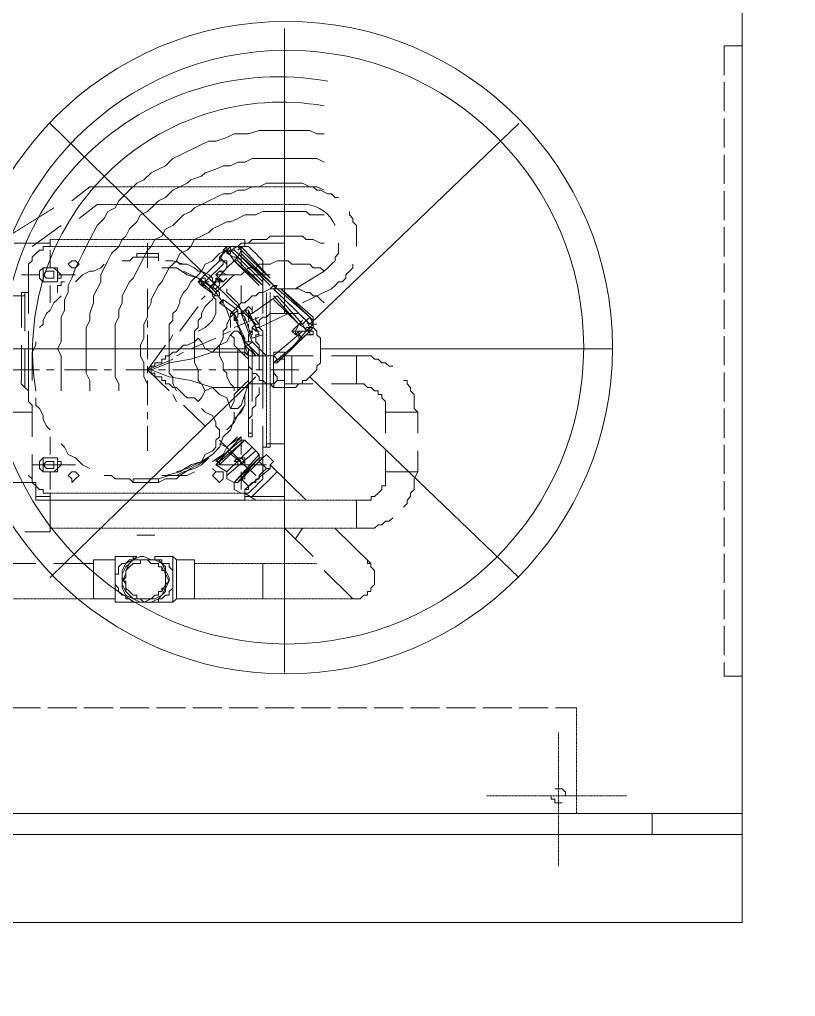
# Model space of a CAD drawing. Header units: metres. Extents: x 841183 to 1048542, y 259326 to 317714.
# Drawn here: x 1011272 to 1012342, y 302183 to 303530 of the extents above; entities that cross this region are included whole.
import ezdxf

# ---------------------------------------------------------------- set-up
doc = ezdxf.new("R2010")
doc.units = ezdxf.units.M
doc.linetypes.add('PDF_IMPORT', pattern=[1, 0.8, -0.2])
doc.layers.add('A-REFLECT DOWN', color=252, linetype='Continuous', transparency=0.6)
doc.layers.add('PDF2_Geometry', color=7, linetype='Continuous')

# ---------------------------------------------------------------- blocks, each defined once
blk = doc.blocks.new('A$C46a051ea')
at = {"layer": 'PDF2_Geometry', "lineweight": 5}
for points in [[(4910.5, 1092.1), (4910.5, -1092), (2778.3, -1092)], [(4279.3, -9.7), (4279.3, -402.8)], [(4910.5, -34), (4885.6, -34)], [(3956.2, -140.7), (4239.5, -417.4)], [(4314.1, -417.4), (4602.3, -140.7)], [(4333.9, -155.3), (4324, -155.3), (4314.1, -150.5), (4299.2, -150.5), (4289.2, -150.5), (4279.3, -150.5), (4264.4, -150.5), (4254.4, -150.5), (4244.5, -150.5), (4229.6, -155.3), (4219.6, -155.3), (4209.7, -155.3), (4199.8, -160.2), (4184.8, -165), (4174.9, -165), (4165, -169.9), (4155, -174.7), (4145.1, -179.6), (4135.1, -184.4), (4125.2, -189.3), (4115.3, -199), (4105.3, -203.8), (4095.4, -208.7), (4085.4, -218.4), (4075.5, -223.3), (4065.6, -233), (4060.6, -237.8), (4050.7, -247.5), (4045.7, -257.2), (4035.7, -262.1), (4030.8, -271.8), (4020.8, -281.5), (4015.9, -291.2), (4010.9, -300.9), (4005.9, -310.6), (4001, -320.3), (3996, -330), (3991, -339.7), (3986, -354.3), (3981.1, -364), (3981.1, -373.7), (3976.1, -383.4), (3976.1, -398), (3971.1, -407.7), (3971.1, -417.4), (3971.1, -427.1), (3971.1, -441.7), (3966.2, -451.4), (3971.1, -461.1), (3971.1, -475.6), (3971.1, -485.3), (3971.1, -495.1), (3971.1, -509.6)], [(4333.9, -194.1), (4324, -189.3), (4314.1, -189.3), (4304.1, -189.3), (4289.2, -189.3), (4279.3, -189.3), (4269.3, -189.3), (4259.4, -189.3), (4244.5, -189.3), (4234.5, -189.3), (4224.6, -194.1), (4214.7, -194.1), (4204.7, -199), (4194.8, -199), (4184.8, -203.8), (4169.9, -208.7), (4165, -213.5), (4150.1, -218.4), (4145.1, -223.2), (4135.1, -228.1), (4125.2, -233), (4115.3, -242.7), (4105.3, -247.5), (4100.4, -252.4), (4090.4, -262.1), (4080.5, -266.9), (4075.5, -276.6), (4065.6, -286.3), (4060.6, -296), (4055.6, -300.9), (4050.7, -310.6), (4040.7, -320.3), (4035.7, -330), (4030.8, -339.7), (4025.8, -349.4), (4025.8, -359.1), (4020.8, -368.8), (4015.9, -378.6), (4015.9, -388.3), (4010.9, -402.8), (4010.9, -412.5), (4005.9, -422.2), (4005.9, -431.9), (4005.9, -441.7), (4005.9, -456.2), (4005.9, -465.9), (4005.9, -475.6), (4005.9, -485.3), (4010.9, -495), (4010.9, -509.6)], [(3986, -247.5), (4010.9, -228.1)], [(4020.8, -228.1), (4015.8, -228.1), (4010.9, -228.1)], [(4333.9, -233), (4324, -228.1), (4314.1, -228.1), (4304.1, -223.3), (4294.2, -223.3), (4284.2, -223.3), (4274.3, -223.3), (4264.4, -223.3), (4254.4, -223.3), (4244.5, -228.1), (4234.5, -228.1), (4224.6, -233), (4214.7, -233), (4204.7, -237.8), (4194.8, -237.8), (4184.8, -242.7), (4174.9, -247.5), (4165, -252.4), (4155, -257.2), (4150.1, -262.1), (4140.1, -266.9), (4130.2, -276.6), (4125.2, -281.5), (4115.3, -286.4), (4110.3, -296.1), (4100.4, -300.9), (4095.4, -310.6), (4090.4, -315.5), (4085.4, -325.2), (4080.5, -334.9), (4075.5, -344.6), (4070.5, -354.3), (4065.6, -359.2), (4060.6, -368.9), (4055.6, -378.6), (4055.6, -388.3), (4050.7, -398), (4050.7, -407.7), (4045.7, -417.4), (4045.7, -427.1), (4045.7, -436.8), (4045.7, -446.5), (4045.7, -456.2), (4045.7, -470.8), (4045.7, -480.5), (4045.7, -490.2), (4050.7, -499.9), (4050.7, -509.6)], [(4353.8, -242.7), (4348.9, -242.7), (4343.9, -237.8), (4338.9, -237.8), (4329, -233), (4324, -233), (4319, -228.1), (4314.1, -228.1), (4309.1, -228.1)], [(3996, -271.8), (4020.8, -252.4)], [(4025.8, -252.4), (4020.8, -252.4)], [(4333.9, -266.9), (4324, -266.9), (4314.1, -266.9), (4309.1, -262.1), (4299.2, -262.1), (4289.2, -262.1), (4279.3, -262.1), (4269.3, -262.1), (4259.4, -262.1), (4249.5, -262.1), (4239.5, -266.9), (4234.5, -266.9), (4224.6, -266.9), (4214.7, -271.8), (4204.7, -276.6), (4199.8, -276.6), (4189.8, -281.5), (4179.9, -286.3), (4174.9, -291.2), (4165, -296.1), (4155, -300.9), (4150.1, -310.6), (4145.1, -315.5), (4135.1, -320.3), (4130.2, -330), (4125.2, -334.9), (4120.2, -339.7), (4115.3, -349.4), (4110.3, -359.2), (4105.3, -364), (4100.4, -373.7), (4095.4, -383.4), (4095.4, -388.3), (4090.4, -398), (4090.4, -407.7), (4085.4, -417.4), (4085.4, -427.1), (4085.4, -436.8), (4080.5, -446.5), (4080.5, -456.2), (4080.5, -461.1), (4085.4, -470.8), (4085.4, -480.5), (4085.4, -490.2), (4090.4, -499.9), (4090.4, -509.6)], [(4378.7, -310.6), (4378.7, -305.8), (4378.7, -300.9), (4378.7, -296.1), (4378.7, -286.4), (4378.7, -281.5), (4373.7, -276.6), (4373.7, -271.8), (4368.7, -266.9), (4368.7, -262.1)], [(3931.4, -310.6), (3971.1, -281.5)], [(4333.9, -305.7), (4329, -305.7), (4319, -300.9), (4309.1, -300.9), (4304.1, -296), (4294.2, -296), (4284.2, -296), (4279.3, -296), (4269.3, -296), (4259.4, -296), (4254.4, -300.9), (4244.5, -300.9), (4234.5, -300.9), (4229.6, -305.7), (4219.6, -305.7), (4214.7, -310.6), (4204.7, -315.5), (4199.8, -315.5), (4189.8, -320.3), (4184.8, -325.2), (4179.9, -330), (4169.9, -334.9), (4165, -344.6), (4160, -349.4), (4155, -354.3), (4150.1, -359.1), (4145.1, -368.8), (4140.1, -373.7), (4135.1, -383.4), (4135.1, -388.3), (4130.2, -398), (4125.2, -402.8), (4125.2, -412.5), (4120.2, -417.4), (4120.2, -427.1), (4120.2, -436.8), (4120.2, -441.6), (4120.2, -451.4), (4120.2, -461.1), (4120.2, -470.8), (4120.2, -475.6), (4120.2, -485.3), (4125.2, -490.2), (4125.2, -499.9), (4130.2, -509.6)], [(3906.5, -305.7), (3956.2, -305.7)], [(3956.2, -300.9), (3956.2, -310.6), (3951.2, -310.6), (3946.3, -310.6), (3946.3, -315.5), (3941.3, -315.5), (3936.3, -320.3), (3931.3, -325.2), (3931.3, -330), (3926.4, -334.9), (3926.4, -339.7), (3926.4, -344.6), (3926.4, -349.4)], [(4090.4, -305.7), (4090.4, -339.7)], [(4169.9, -509.6), (4165, -499.9), (4160, -495.1), (4160, -485.3), (4160, -480.5), (4155, -470.8), (4155, -465.9), (4155, -456.2), (4155, -451.4), (4155, -441.7), (4155, -436.8), (4155, -427.1), (4160, -422.2), (4160, -412.5), (4165, -407.7), (4165, -402.8), (4169.9, -393.1), (4174.9, -388.3), (4179.9, -383.4), (4184.8, -373.7), (4189.8, -368.9), (4194.8, -364), (4199.8, -359.2), (4204.7, -354.3), (4209.7, -349.4), (4219.6, -349.4), (4224.6, -344.6), (4229.6, -339.7), (4239.5, -339.7), (4244.5, -334.9), (4254.4, -334.9), (4259.4, -334.9), (4269.3, -330), (4274.3, -330), (4284.2, -330), (4289.2, -334.9), (4299.2, -334.9), (4304.1, -334.9), (4314.1, -334.9), (4319, -339.7), (4329, -339.7), (4333.9, -344.6), (4338.9, -339.7), (4343.9, -334.9), (4348.9, -330), (4348.9, -325.2), (4353.8, -320.3), (4353.8, -315.5), (4353.8, -310.6), (4353.8, -305.8)], [(4224.6, -300.9), (4224.6, -310.6), (4229.6, -310.6), (4234.5, -315.5), (4239.5, -320.3), (4244.5, -325.2), (4249.4, -330), (4249.4, -334.9), (4249.4, -339.7), (4249.4, -344.6), (4249.4, -349.4)], [(4224.6, -305.7), (4279.3, -305.7), (4279.3, -330)], [(3956.2, -315.5), (3956.2, -339.7)], [(4105.3, -325.2), (4075.5, -325.2), (4075.5, -320.3)], [(4075.5, -320.3), (4105.3, -320.3)], [(4105.3, -325.2), (4105.3, -320.3)], [(4199.7, -315.5), (4189.8, -325.2), (4199.7, -315.5), (4204.7, -315.5)], [(4194.8, -315.5), (4194.8, -320.3), (4189.8, -330)], [(4199.8, -310.6), (4194.8, -315.5), (4194.8, -320.3)], [(4194.8, -320.3), (4199.7, -315.5), (4199.7, -320.3)], [(4199.7, -310.6), (4199.7, -315.5), (4209.7, -330)], [(4204.7, -315.5), (4199.7, -315.5), (4204.7, -310.6)], [(4204.7, -320.3), (4199.7, -320.3), (4204.7, -320.3), (4199.7, -320.3), (4204.7, -320.3), (4199.7, -320.3), (4204.7, -320.3), (4199.7, -320.3), (4204.7, -315.5)], [(4199.8, -320.3), (4204.7, -315.5), (4214.7, -310.6)], [(4209.7, -315.5), (4209.7, -310.6), (4204.7, -310.6), (4204.7, -315.5)], [(4219.6, -310.6), (4214.7, -310.6), (4209.7, -310.6), (4204.7, -310.6), (4209.7, -310.6), (4209.7, -315.5)], [(4209.7, -325.2), (4214.7, -325.2), (4209.7, -325.2), (4214.7, -325.2), (4204.7, -315.5)], [(4209.7, -315.5), (4204.7, -315.5), (4204.7, -320.3)], [(4204.7, -320.3), (4204.7, -315.5)], [(4264.4, -364), (4214.7, -320.3), (4209.7, -315.5)], [(4219.6, -315.5), (4214.7, -310.6)], [(4214.7, -310.6), (4219.6, -310.6)], [(4219.6, -310.6), (4214.7, -315.5)], [(4214.7, -330), (4214.7, -325.2), (4219.6, -315.5)], [(4254.4, -359.2), (4214.7, -320.3), (4259.4, -364)], [(4219.6, -315.5), (4219.6, -310.6), (4259.4, -354.3)], [(4259.4, -354.3), (4219.6, -315.5), (4219.6, -339.7)], [(4219.6, -320.3), (4264.4, -364)], [(4030.8, -334.9), (4025.8, -339.7), (4015.8, -344.6), (4010.9, -344.6), (4000.9, -349.4), (3996, -354.3), (3991, -359.1)], [(4105.3, -330), (4105.3, -325.2), (4095.4, -325.2), (4090.4, -325.2), (4080.5, -325.2), (4070.5, -325.2), (4065.5, -330), (4055.6, -330)], [(4090.4, -330), (4090.4, -339.7)], [(4140.1, -334.9), (4125.2, -330), (4115.3, -330)], [(4179.9, -354.3), (4174.9, -349.4), (4164.9, -344.6), (4160, -344.6), (4155, -339.7), (4145.1, -334.9), (4135.1, -334.9), (4130.2, -330)], [(4165, -359.2), (4165, -354.3), (4160, -359.2), (4165, -364), (4165, -359.2), (4165, -354.3), (4189.8, -330)], [(4189.8, -330), (4189.8, -325.2), (4189.8, -330), (4164.9, -354.3)], [(4194.8, -334.9), (4194.8, -330), (4194.8, -334.9), (4169.9, -359.1)], [(4194.8, -330), (4199.8, -330), (4194.8, -330), (4189.8, -325.2), (4194.8, -330), (4189.8, -330)], [(4199.7, -330), (4194.8, -330)], [(4199.7, -334.9), (4194.8, -330)], [(4209.7, -330), (4199.7, -339.7), (4209.7, -330), (4214.6, -325.2)], [(4199.7, -339.7), (4209.7, -330), (4244.5, -364)], [(4209.7, -330), (4214.7, -330), (4249.5, -364)], [(4209.7, -330), (4214.7, -330)], [(4249.5, -359.1), (4214.7, -325.2)], [(4343.9, -368.9), (4348.9, -364), (4353.8, -359.1), (4358.8, -359.1), (4363.8, -354.3), (4363.8, -349.4), (4368.7, -344.6), (4373.7, -339.7), (4373.7, -334.9)], [(3916.5, -349.4), (3941.3, -349.4)], [(3926.4, -349.4), (3926.4, -402.8)], [(3966.1, -339.7), (3946.3, -339.7)], [(3961.2, -339.7), (3956.2, -339.7), (3951.2, -339.7), (3946.3, -339.7)], [(3966.1, -339.7), (3966.1, -344.6), (3971.1, -349.4), (3971.1, -354.3), (3966.1, -354.3), (3966.1, -359.1), (3946.3, -359.1)], [(3961.2, -359.1), (3966.2, -359.1), (3966.2, -354.3), (3966.2, -349.4), (3966.2, -344.6), (3961.2, -339.7)], [(3966.1, -349.4), (3991, -349.4)], [(4110.3, -339.7), (4130.2, -339.7), (4145.1, -349.4), (4160, -354.3), (4174.9, -364), (4184.8, -373.7), (4194.8, -388.3), (4199.7, -398), (4204.7, -412.5), (4204.7, -422.2)], [(4160, -427.1), (4169.9, -422.2), (4174.9, -417.4), (4179.9, -412.5), (4184.8, -402.8), (4184.8, -398), (4184.8, -393.1), (4184.8, -383.4), (4179.9, -378.5), (4179.9, -373.7), (4169.9, -364), (4164.9, -359.1), (4160, -354.3), (4150, -349.4), (4140.1, -344.6)], [(4174.9, -368.9), (4199.7, -339.7)], [(4189.8, -344.6), (4184.8, -349.4)], [(4184.8, -349.4), (4209.7, -349.4)], [(4184.8, -354.3), (4194.8, -359.1), (4184.8, -349.4)], [(4194.8, -344.6), (4189.8, -344.6)], [(4234.5, -349.4), (4259.4, -349.4)], [(4249.5, -349.4), (4249.5, -402.8)], [(4294.2, -368.9), (4333.9, -344.6)], [(3946.3, -359.1), (3951.2, -359.1), (3956.2, -359.1), (3961.2, -359.1)], [(3976.1, -359.1), (3971.1, -359.1), (3971.1, -364), (3966.1, -364), (3966.1, -368.8), (3966.1, -373.7)], [(4165, -359.2), (4165, -364), (4169.9, -364), (4165, -364), (4169.9, -364), (4165, -364), (4169.9, -364), (4165, -364), (4160, -359.2), (4165, -359.2), (4165, -354.3)], [(4164.9, -364), (4169.9, -359.1), (4174.9, -359.1)], [(4165, -359.1), (4165, -364)], [(4169.9, -359.1), (4189.8, -373.7)], [(4184.8, -359.1), (4179.9, -359.1), (4179.9, -354.3)], [(4179.9, -368.8), (4184.8, -359.1), (4179.9, -364)], [(4189.8, -359.2), (4184.8, -354.3), (4189.8, -354.3)], [(4184.8, -359.1), (4184.8, -354.3)], [(4184.8, -359.2), (4189.8, -359.2), (4189.8, -364), (4184.8, -368.9)], [(4189.8, -354.3), (4189.8, -359.2)], [(4189.8, -359.1), (4194.8, -359.1)], [(4199.7, -354.3), (4194.8, -359.2)], [(4279.3, -354.3), (4279.3, -378.6)], [(3916.5, -422.2), (3916.5, -373.7)], [(3926.4, -373.7), (3916.5, -373.7)], [(3921.4, -373.7), (3921.4, -427.1)], [(3956.2, -364), (3956.2, -388.3)], [(4090.4, -368.9), (4090.4, -402.8)], [(4165, -364), (4184.8, -378.6)], [(4169.9, -368.9), (4169.9, -364)], [(4184.8, -368.9), (4174.9, -364)], [(4333.9, -388.3), (4329, -383.4), (4324, -378.6), (4319, -378.6), (4314.1, -373.7), (4309.1, -373.7), (4299.2, -368.9), (4294.2, -368.9), (4289.2, -368.9), (4284.2, -368.9), (4274.3, -368.9), (4269.3, -368.9), (4264.4, -368.9), (4259.4, -368.9), (4249.5, -373.7), (4244.5, -373.7), (4239.5, -378.6), (4234.5, -378.6), (4229.6, -383.4), (4224.6, -388.3), (4219.6, -388.3), (4214.7, -393.1), (4209.7, -398), (4204.7, -402.8), (4204.7, -407.7), (4199.8, -417.4), (4199.8, -422.2), (4194.8, -427.1), (4194.8, -432), (4194.8, -436.8), (4189.8, -446.5), (4189.8, -451.4), (4189.8, -456.2), (4189.8, -461.1), (4194.8, -470.8), (4194.8, -475.6), (4194.8, -480.5), (4199.8, -485.3), (4199.8, -490.2), (4204.7, -499.9), (4209.7, -504.8), (4209.7, -509.6)], [(4189.8, -378.6), (4189.8, -373.7)], [(4229.6, -407.7), (4224.6, -402.8), (4219.6, -398), (4214.7, -388.3), (4209.7, -383.4), (4204.7, -378.6), (4199.7, -373.7), (4199.7, -368.9)], [(4219.6, -364), (4219.6, -388.3)], [(4269.3, -364), (4264.3, -364), (4259.4, -368.9)], [(4259.4, -368.9), (4264.4, -368.9)], [(4269.3, -364), (4264.4, -368.9)], [(4264.3, -364), (4314.1, -407.7)], [(4269.3, -373.7), (4309.1, -412.6)], [(4319, -412.5), (4274.3, -368.9), (4319, -407.7)], [(4304.1, -388.3), (4343.9, -368.9)], [(3876.7, -378.6), (3916.4, -378.6)], [(3921.4, -378.6), (3916.4, -378.6)], [(3971.1, -378.6), (3966.2, -383.4), (3961.2, -388.3), (3956.2, -398), (3951.2, -402.8), (3946.3, -412.5), (3946.3, -417.4), (3941.3, -422.2)], [(4165, -383.4), (4169.9, -378.5)], [(4194.8, -388.3), (4194.8, -383.4), (4189.8, -388.3), (4194.8, -383.4), (4214.7, -398)], [(4189.8, -388.3), (4209.7, -402.8)], [(4194.8, -388.3), (4189.8, -388.3)], [(4234.5, -402.8), (4269.3, -378.6)], [(4264.3, -378.6), (4299.1, -417.4)], [(4264.3, -383.4), (4299.1, -417.4)], [(4314.1, -407.7), (4304.1, -417.4), (4269.3, -378.5)], [(4135.1, -427.1), (4160, -393.1)], [(4204.7, -402.8), (4209.7, -402.8), (4209.7, -407.7), (4209.7, -402.8), (4209.7, -407.7), (4209.7, -402.8), (4214.7, -412.5)], [(4209.7, -402.8), (4204.7, -407.7)], [(4204.7, -402.8), (4209.7, -402.8)], [(4209.7, -402.8), (4214.7, -398), (4214.7, -402.8), (4219.6, -402.8)], [(4209.7, -407.7), (4209.7, -402.8), (4209.7, -407.7), (4224.6, -441.7)], [(4209.7, -407.7), (4214.7, -407.7), (4214.7, -402.8), (4219.6, -402.8), (4234.5, -441.7)], [(4224.6, -402.8), (4219.6, -402.8), (4219.6, -398)], [(4219.6, -398), (4219.6, -402.8)], [(4219.6, -402.8), (4224.6, -407.7), (4224.6, -412.5)], [(4234.5, -398), (4229.6, -393.1), (4224.6, -398)], [(4224.6, -398), (4234.5, -412.5)], [(4229.6, -398), (4224.6, -398)], [(4234.5, -393.1), (4234.5, -402.8), (4229.6, -402.8)], [(4239.5, -432), (4244.5, -432), (4229.6, -398)], [(4229.6, -402.8), (4229.6, -398)], [(4229.6, -412.5), (4229.6, -402.8), (4244.5, -431.9)], [(4284.2, -402.8), (4244.5, -422.2), (4244.5, -417.4)], [(4090.4, -412.5), (4090.4, -422.2)], [(4204.7, -432), (4209.7, -427.1), (4214.7, -427.1), (4219.6, -432), (4214.7, -417.4)], [(4244.5, -407.7), (4209.7, -422.3)], [(4209.7, -412.5), (4214.7, -412.5), (4209.7, -407.7)], [(4209.7, -412.5), (4214.7, -412.5), (4209.7, -412.5), (4209.7, -407.7)], [(4214.7, -412.5), (4214.7, -417.4), (4224.6, -436.8)], [(4214.7, -422.2), (4214.7, -417.4)], [(4234.5, -436.8), (4224.6, -407.7)], [(4229.6, -417.4), (4229.6, -422.2)], [(4239.5, -427.1), (4239.5, -422.2), (4234.5, -412.5)], [(4239.5, -407.7), (4239.5, -412.5), (4244.5, -417.4)], [(4244.5, -417.4), (4239.5, -412.5)], [(4304.1, -412.5), (4299.1, -417.4), (4289.2, -427.1)], [(4289.2, -427.1), (4294.2, -427.1), (4289.2, -427.1), (4294.2, -427.1), (4289.2, -427.1), (4294.2, -427.1), (4289.2, -427.1), (4299.1, -417.4)], [(4304.1, -412.5), (4299.1, -417.4), (4304.1, -417.4), (4299.1, -417.4), (4304.1, -417.4), (4299.1, -417.4), (4294.2, -427.1)], [(4304.1, -417.4), (4299.1, -417.4)], [(4319, -422.2), (4314.1, -427.1), (4304.1, -436.8), (4314.1, -427.1), (4299.2, -417.4)], [(4309.1, -422.2), (4314.1, -422.2), (4319, -417.4)], [(4314.1, -407.7), (4319, -417.4)], [(4319, -412.5), (4319, -417.4), (4324, -417.4), (4319, -417.4)], [(4319, -422.2), (4319, -417.4)], [(4319, -417.4), (4319, -422.2)], [(3926.4, -427.1), (3926.4, -480.5)], [(4204.7, -427.1), (4194.8, -431.9)], [(4229.6, -427.1), (4234.5, -427.1)], [(4234.5, -422.2), (4239.5, -427.1)], [(4249.5, -432), (4249.5, -427.1), (4249.5, -432), (4234.5, -436.8)], [(4234.5, -432), (4234.5, -427.1)], [(4239.5, -422.2), (4244.5, -422.2), (4249.4, -427.1)], [(4239.5, -427.1), (4244.5, -427.1)], [(4244.5, -427.1), (4239.5, -427.1)], [(4249.5, -427.1), (4249.5, -480.5)], [(4284.2, -456.2), (4309.1, -427.1)], [(4294.2, -431.9), (4294.2, -427.1), (4289.2, -427.1), (4294.2, -427.1), (4289.2, -427.1), (4294.2, -427.1)], [(4294.2, -427.1), (4289.2, -427.1), (4294.2, -431.9)], [(4304.1, -427.1), (4299.1, -427.1), (4304.1, -427.1), (4299.1, -427.1), (4294.2, -431.9)], [(4299.1, -432), (4294.2, -432), (4299.1, -432), (4294.2, -432), (4299.1, -432), (4294.2, -432), (4299.1, -432), (4294.2, -432), (4299.1, -427.1)], [(4299.1, -432), (4299.1, -427.1)], [(4319, -431.9), (4314.1, -431.9), (4314.1, -427.1), (4314.1, -431.9), (4314.1, -427.1), (4309.1, -427.1)], [(4314, -432), (4309.1, -432), (4314, -432), (4309.1, -432), (4314, -432), (4309.1, -432), (4314, -432), (4309.1, -432), (4314, -427.1)], [(4309.1, -427.1), (4314, -427.1)], [(4309.1, -427.1), (4314, -427.1)], [(4309.1, -427.1), (4314, -427.1)], [(4319, -427.1), (4319, -432), (4314, -432), (4319, -432)], [(4319, -427.1), (4314, -427.1)], [(4314.1, -427.1), (4314.1, -422.2)], [(4314.1, -422.2), (4319, -422.2)], [(3936.3, -441.7), (3936.3, -446.5), (3931.4, -456.2), (3931.4, -465.9), (3931.4, -470.8), (3931.4, -480.5), (3931.4, -490.2), (3931.4, -495.1)], [(4090.4, -432), (4090.4, -465.9)], [(4120.2, -509.6), (4090.4, -480.5), (4095.4, -480.5), (4095.4, -475.6), (4100.3, -475.6), (4100.3, -470.8), (4105.3, -470.8), (4110.3, -470.8), (4110.3, -465.9), (4115.3, -465.9), (4115.3, -461.1), (4120.2, -461.1), (4125.2, -456.2), (4130.2, -456.2), (4135.1, -451.4), (4140.1, -446.5), (4145.1, -446.5), (4155, -441.7), (4160, -436.8)], [(4120.2, -441.7), (4125.2, -432)], [(4184.8, -436.8), (4150.1, -451.4)], [(4160, -436.8), (4164.9, -441.7), (4169.9, -451.4), (4179.9, -456.2), (4189.8, -446.5), (4199.7, -441.7), (4204.7, -431.9)], [(4204.7, -432), (4209.7, -436.8), (4209.7, -446.5), (4214.7, -451.4)], [(4214.7, -451.4), (4219.6, -456.2), (4224.6, -456.2), (4229.6, -461.1), (4224.6, -446.5), (4219.6, -431.9)], [(4229.6, -446.5), (4224.6, -441.7), (4224.6, -446.5), (4224.6, -441.7), (4224.6, -436.8), (4224.6, -441.7)], [(4224.6, -436.8), (4224.6, -441.6)], [(4234.5, -441.7), (4229.6, -441.7), (4224.6, -441.7)], [(4229.6, -446.5), (4234.5, -441.7), (4254.4, -461.1)], [(4244.5, -480.5), (4244.5, -470.8), (4244.5, -465.9), (4244.5, -456.2), (4244.5, -446.5), (4239.5, -441.7), (4239.5, -431.9)], [(4264.3, -461.1), (4264.3, -499.9), (4264.3, -461.1), (4264.3, -499.9), (4264.3, -461.1), (4264.3, -499.9), (4264.3, -461.1), (4299.1, -431.9)], [(4304.1, -436.8), (4299.1, -436.8), (4304.1, -436.8), (4299.1, -431.9), (4304.1, -436.8), (4264.4, -470.8)], [(4299.1, -436.8), (4304.1, -436.8), (4299.1, -436.8), (4304.1, -436.8), (4299.1, -436.8), (4304.1, -436.8), (4299.1, -436.8), (4299.1, -431.9)], [(4314.1, -432), (4309.1, -432)], [(3822, -451.4), (4224.6, -451.4)], [(3916.5, -495), (3916.5, -446.5)], [(3921.4, -451.4), (3921.4, -504.8)], [(4090.4, -480.5), (4115.3, -446.5)], [(4095.4, -480.5), (4120.2, -470.8), (4150, -465.9), (4179.9, -456.2)], [(4140.1, -456.2), (4130.2, -461.1)], [(4229.6, -465.9), (4224.6, -461.1), (4219.6, -456.2), (4214.7, -456.2), (4179.9, -456.2)], [(4214.7, -509.6), (4214.7, -451.4)], [(4244.5, -461.1), (4229.6, -446.5), (4239.5, -461.1)], [(4229.6, -451.4), (4229.6, -456.2)], [(4229.6, -456.2), (4229.6, -461.1)], [(4234.5, -456.2), (4234.5, -465.9)], [(4269.3, -465.9), (4264.4, -461.1), (4264.4, -456.2), (4269.3, -456.2), (4279.3, -456.2)], [(4269.3, -465.9), (4279.3, -465.9), (4279.3, -461.1), (4279.3, -456.2)], [(4274.3, -465.9), (4289.2, -451.4), (4284.2, -456.2), (4279.3, -461.1)], [(4274.3, -465.9), (4274.3, -461.1), (4279.3, -461.1), (4284.2, -456.2)], [(4329, -451.4), (4731.5, -451.4)], [(4125.2, -465.9), (4090.4, -480.5)], [(4229.6, -461.1), (4234.5, -461.1)], [(4229.6, -499.9), (4229.6, -461.1)], [(4234.5, -461.1), (4234.5, -499.9), (4234.5, -461.1), (4239.5, -461.1)], [(4234.5, -461.1), (4234.5, -465.9), (4234.5, -461.1)], [(4244.5, -461.1), (4239.5, -461.1)], [(4244.5, -461.1), (4249.5, -461.1), (4254.4, -461.1)], [(4254.4, -499.9), (4254.4, -461.1), (4264.3, -461.1)], [(4254.4, -499.9), (4254.4, -461.1), (4254.4, -499.9), (4264.3, -499.9)], [(4264.3, -499.9), (4264.3, -461.1)], [(4274.3, -465.9), (4269.3, -470.8), (4264.4, -470.8), (4269.3, -470.8), (4269.3, -465.9)], [(4264.3, -465.9), (4264.3, -495)], [(4269.3, -465.9), (4264.4, -470.8)], [(4269.3, -465.9), (4274.3, -465.9), (4269.3, -470.8)], [(4274.3, -465.9), (4269.3, -465.9), (4269.3, -470.8)], [(4274.3, -461.1), (4279.3, -461.1), (4319, -461.1)], [(4274.3, -465.9), (4274.3, -461.1)], [(4279.3, -461.1), (4279.3, -499.9)], [(4279.3, -480.5), (4279.3, -475.6), (4279.3, -470.8), (4279.3, -465.9)], [(4289.2, -461.1), (4289.2, -499.9)], [(4343.9, -461.1), (4378.7, -461.1)], [(4428.4, -475.6), (4423.4, -475.6), (4418.4, -470.8), (4413.5, -470.8), (4408.5, -465.9), (4403.5, -465.9), (4398.6, -461.1), (4393.6, -461.1), (4388.6, -461.1), (4378.7, -461.1)], [(4378.7, -461.1), (4378.7, -499.9)], [(3901.5, -480.5), (3941.3, -480.5)], [(3926.4, -480.5), (3926.4, -514.5)], [(3951.2, -480.5), (3961.2, -480.5)], [(3976.1, -480.5), (4020.8, -480.5)], [(4030.8, -480.5), (4040.7, -480.5)], [(4060.6, -480.5), (4095.4, -480.5)], [(4090.4, -475.6), (4090.4, -485.3)], [(4160, -524.2), (4155, -519.3), (4145.1, -519.3), (4140.1, -514.5), (4135.1, -509.6), (4130.2, -504.7), (4125.2, -504.7), (4120.2, -499.9), (4115.2, -499.9), (4115.2, -495), (4110.3, -495), (4110.3, -490.2), (4105.3, -490.2), (4100.3, -490.2), (4100.3, -485.3), (4095.4, -485.3), (4095.4, -480.5), (4090.4, -480.5)], [(4095.4, -480.5), (4120.2, -490.2), (4150, -495), (4179.9, -504.7), (4169.9, -509.6), (4164.9, -519.3), (4160, -524.2)], [(4105.3, -480.5), (4115.2, -480.5)], [(4125.2, -480.5), (4164.9, -480.5)], [(4174.9, -480.5), (4184.8, -480.5)], [(4194.8, -480.5), (4229.6, -480.5)], [(4239.5, -480.5), (4249.4, -480.5)], [(4249.5, -480.5), (4249.5, -533.9)], [(4259.4, -480.5), (4299.2, -480.5)], [(4269.3, -504.7), (4264.4, -504.7), (4264.4, -499.9), (4269.3, -495), (4269.3, -490.2), (4264.4, -485.3), (4264.4, -480.5)], [(4264.3, -480.5), (4274.3, -480.5)], [(4279.3, -495), (4279.3, -490.2), (4279.3, -485.3), (4279.3, -480.5)], [(3931.4, -538.7), (3931.4, -533.9), (3931.4, -529), (3926.4, -524.2), (3926.4, -514.5), (3926.4, -509.6), (3921.4, -504.8), (3916.4, -499.9), (3916.4, -495.1)], [(3956.2, -766.8), (4239.5, -490.2)], [(4090.4, -495), (4090.4, -529)], [(4229.6, -495), (4224.6, -499.9), (4219.6, -504.7), (4214.7, -504.7), (4179.9, -504.7)], [(4234.5, -499.9), (4234.5, -495), (4234.5, -499.9)], [(4234.5, -495), (4234.5, -524.2)], [(4269.3, -495), (4279.3, -495)], [(4279.3, -897.9), (4279.3, -504.7), (4279.3, -499.9), (4279.3, -495)], [(4314.1, -490.2), (4602.3, -766.8)], [(4463.2, -538.7), (4458.2, -533.9), (4458.2, -529), (4458.2, -524.2), (4458.2, -514.5), (4453.2, -509.6), (4453.2, -504.8), (4448.3, -499.9), (4448.3, -495.1), (4443.3, -495.1)], [(4219.6, -529), (4214.7, -533.9), (4209.7, -533.9), (4204.7, -533.9), (4199.8, -519.3), (4189.8, -514.5), (4179.9, -504.7)], [(4199.7, -563), (4209.7, -553.3), (4214.6, -543.6), (4224.6, -529), (4224.6, -514.5), (4229.6, -499.9)], [(4204.7, -563), (4209.7, -548.4), (4219.6, -538.7), (4224.6, -529), (4224.6, -514.5), (4229.6, -499.9)], [(4204.7, -533.9), (4209.7, -524.2), (4209.7, -514.5), (4214.7, -509.6)], [(4234.5, -499.9), (4229.6, -499.9), (4229.6, -504.8), (4224.6, -504.8), (4219.6, -504.8), (4214.7, -509.6)], [(4219.6, -529), (4224.6, -514.5), (4229.6, -499.9)], [(4229.6, -499.9), (4229.6, -572.7), (4234.5, -572.7)], [(4229.6, -504.7), (4229.6, -509.6)], [(4229.6, -553.3), (4229.6, -548.4), (4234.5, -543.6), (4234.5, -533.9), (4239.5, -529), (4239.5, -519.3), (4244.5, -514.5), (4244.5, -504.8)], [(4234.5, -499.9), (4254.4, -499.9)], [(4269.3, -504.7), (4279.3, -504.7)], [(4279.3, -499.9), (4319, -499.9)], [(4343.9, -499.9), (4378.7, -499.9)], [(4463.2, -538.7), (4418.4, -538.7), (4418.4, -533.9), (4418.4, -529), (4418.4, -524.2), (4413.5, -519.3), (4413.5, -514.5), (4408.5, -514.5), (4408.5, -509.6), (4403.5, -509.6), (4398.6, -504.8), (4393.6, -504.8), (4388.6, -499.9), (4383.7, -499.9), (4378.7, -499.9)], [(3936.3, -519.3), (3936.3, -529), (3941.3, -533.9), (3946.3, -543.6), (3946.3, -548.4), (3951.3, -558.1), (3956.2, -563)], [(4125.2, -514.5), (4130.2, -524.2)], [(3891.6, -577.6), (3891.6, -538.7), (3931.3, -538.7)], [(3931.4, -533.9), (3931.4, -572.7)], [(4090.4, -538.7), (4090.4, -548.4)], [(4115.2, -626.1), (4135.1, -621.2), (4150, -611.5), (4164.9, -606.7), (4179.9, -597), (4189.8, -587.2), (4194.8, -572.7), (4204.7, -563), (4209.7, -548.4), (4209.7, -538.7)], [(4130.2, -621.2), (4145.1, -616.4), (4155, -611.5), (4165, -606.7), (4169.9, -597), (4179.9, -592.1), (4184.8, -587.3), (4184.8, -577.6), (4189.8, -572.7), (4189.8, -563), (4184.8, -558.1), (4184.8, -553.3), (4179.9, -543.6), (4169.9, -538.7), (4165, -533.9)], [(4140.1, -529), (4169.9, -558.2)], [(4418.4, -538.7), (4418.4, -567.9)], [(4463.2, -567.8), (4463.2, -538.7)], [(4234.5, -548.4), (4234.5, -572.7)], [(4090.4, -558.1), (4090.4, -592.1)], [(4249.5, -558.1), (4249.5, -616.4)], [(3956.2, -572.7), (3956.2, -597)], [(4179.9, -606.7), (4189.8, -601.8), (4194.8, -597), (4199.7, -587.3), (4204.7, -582.4), (4209.7, -577.6), (4214.6, -572.7)], [(4219.6, -572.7), (4184.8, -611.5), (4254.4, -611.5), (4184.8, -611.5), (4224.6, -577.6)], [(4219.6, -577.6), (4184.8, -606.7)], [(4189.8, -577.6), (4219.6, -606.7)], [(4224.6, -577.6), (4189.8, -611.5)], [(4199.7, -621.2), (4234.5, -587.3), (4224.6, -577.6)], [(4204.7, -582.4), (4219.6, -572.7)], [(4219.6, -572.7), (4219.6, -577.6), (4224.6, -577.6)], [(4229.6, -567.8), (4234.5, -567.8)], [(3971.1, -582.4), (3976.1, -587.2), (3981.1, -597), (3991, -601.8), (3996, -606.7), (4000.9, -611.5), (4010.9, -616.4)], [(4189.8, -582.4), (4199.7, -587.2)], [(4234.5, -587.3), (4239.5, -592.1), (4199.7, -626.1)], [(4199.7, -592.1), (4234.5, -621.2)], [(4239.5, -592.1), (4244.5, -597), (4209.7, -635.8)], [(4249.5, -587.3), (4259.4, -587.3)], [(4259.4, -587.3), (4249.5, -587.3)], [(4254.4, -587.3), (4259.4, -587.3)], [(4279.3, -582.4), (4259.4, -582.4)], [(4279.3, -606.7), (4279.3, -582.4)], [(4418.4, -592.1), (4418.4, -621.2)], [(4463.2, -621.2), (4463.2, -592.1)], [(3931.4, -597), (3931.4, -635.8)], [(3966.1, -601.8), (3946.3, -601.8)], [(3966.1, -601.8), (3966.1, -606.7), (3971.1, -606.7), (3971.1, -611.5), (3966.1, -616.4), (3966.1, -621.2), (3946.3, -621.2)], [(3961.2, -601.8), (3956.2, -601.8), (3951.2, -601.8), (3946.3, -601.8)], [(3961.2, -621.2), (3966.2, -616.4), (3966.2, -611.5), (3966.2, -606.7), (3966.2, -601.8), (3961.2, -601.8)], [(4194.8, -597), (4179.9, -606.7)], [(4214.7, -611.5), (4214.7, -606.7), (4209.7, -606.7), (4214.7, -601.8)], [(4249.5, -601.8), (4214.7, -635.8)], [(4244.5, -606.7), (4244.5, -601.8), (4249.4, -601.8), (4254.4, -597), (4264.3, -606.7)], [(4244.5, -601.8), (4249.4, -601.8), (4244.5, -601.8), (4244.5, -597)], [(4244.5, -606.7), (4244.5, -601.8)], [(3931.4, -611.5), (3991, -611.5)], [(4184.8, -621.2), (4179.9, -616.4)], [(4189.8, -611.5), (4189.8, -606.7), (4184.8, -606.7)], [(4199.7, -621.2), (4184.8, -611.5)], [(4184.8, -611.5), (4189.8, -611.5)], [(4229.6, -616.4), (4229.6, -621.2), (4224.6, -621.2), (4224.6, -626.1), (4224.6, -630.9), (4219.6, -630.9), (4214.7, -635.8), (4209.7, -635.8), (4209.7, -640.7), (4209.7, -645.5)], [(4249.5, -616.4), (4249.5, -621.2), (4249.5, -626.1), (4249.5, -631), (4244.5, -635.8), (4239.5, -640.7), (4234.5, -645.5), (4229.6, -650.4), (4224.6, -650.4)], [(4259.4, -616.4), (4224.6, -645.5)], [(4239.5, -660.1), (4224.6, -650.4), (4229.6, -650.4), (4234.5, -645.5), (4239.5, -640.7), (4244.5, -635.8), (4249.4, -631), (4249.4, -626.1), (4249.4, -621.2), (4254.4, -616.4)], [(4229.6, -616.4), (4239.5, -626.1)], [(4244.5, -611.5), (4239.5, -611.5)], [(4244.5, -606.7), (4254.4, -616.4), (4259.4, -616.4), (4259.4, -611.5), (4264.3, -606.7)], [(4244.5, -630.9), (4244.5, -626.1), (4249.4, -621.2), (4254.4, -616.4)], [(4259.4, -611.5), (4309.1, -660.1)], [(3926.4, -626.1), (3931.4, -630.9), (3931.4, -635.8), (3936.3, -640.6), (3941.3, -645.5), (3946.3, -645.5), (3946.3, -650.3), (3951.2, -650.3), (3956.2, -650.3)], [(3946.3, -621.2), (3951.2, -621.2), (3956.2, -621.2), (3961.2, -621.2)], [(3956.2, -621.2), (3956.2, -645.5)], [(4030.8, -626.1), (4040.7, -626.1), (4045.7, -630.9), (4055.6, -630.9), (4065.5, -630.9), (4070.5, -635.8), (4080.5, -635.8)], [(4105.3, -635.8), (4070.5, -635.8), (4070.5, -630.9)], [(4070.5, -630.9), (4105.3, -630.9)], [(4105.3, -630.9), (4105.3, -635.8), (4115.2, -630.9), (4120.2, -630.9), (4130.2, -630.9), (4135.1, -626.1), (4145.1, -626.1), (4155, -621.2)], [(4115.3, -626.1), (4110.3, -626.1), (4125.2, -626.1)], [(4199.7, -626.1), (4199.7, -621.2)], [(4199.7, -630.9), (4199.7, -626.1)], [(4209.7, -635.8), (4199.7, -630.9)], [(4219.6, -630.9), (4229.6, -640.7)], [(4279.3, -630.9), (4279.3, -655.2), (4224.6, -655.2)], [(4229.6, -640.7), (4234.5, -635.8), (4239.5, -635.8), (4239.5, -631), (4244.5, -631)], [(4269.3, -621.2), (4234.5, -655.2)], [(4378.7, -660), (4383.6, -660), (4388.6, -660), (4393.6, -660), (4398.6, -660), (4398.6, -655.2), (4403.5, -655.2), (4408.5, -650.3), (4413.5, -645.5), (4413.5, -640.6), (4418.4, -640.6), (4418.4, -635.8), (4418.4, -630.9), (4418.4, -626.1), (4418.4, -621.2)], [(4418.4, -621.2), (4463.2, -621.2)], [(4443.3, -669.8), (4448.3, -664.9), (4448.3, -660.1), (4453.2, -655.2), (4453.2, -650.3), (4458.2, -645.5), (4458.2, -640.6), (4458.2, -635.8), (4458.2, -630.9), (4463.2, -621.2)], [(3936.3, -635.8), (3886.6, -635.8), (3886.6, -660.1)], [(3936.3, -635.8), (3936.3, -660.1)], [(4209.7, -645.5), (4219.6, -650.4)], [(4219.6, -650.4), (4224.6, -650.4), (4224.6, -645.5), (4229.6, -645.5), (4229.6, -640.7)], [(3936.3, -655.2), (3956.2, -655.2)], [(3956.2, -650.3), (3956.2, -660), (3956.2, -703.7)], [(4224.6, -660), (4224.6, -650.3)], [(3936.3, -660), (3956.2, -660)], [(4378.7, -660.1), (4378.7, -698.9), (4388.6, -698.9), (4393.6, -698.9), (4398.6, -698.9), (4403.5, -698.9), (4408.5, -694), (4413.5, -694), (4418.4, -689.2), (4423.4, -689.2), (4428.4, -684.3)], [(4279.3, -698.9), (4319, -737.7)], [(4304.1, -698.9), (4294.2, -713.5)], [(4348.8, -698.9), (4398.5, -747.4)], [(3921.4, -703.8), (3956.2, -703.8)], [(4085.4, -708.6), (4075.5, -708.6)], [(4100.3, -708.6), (4085.4, -708.6)], [(4045.7, -737.7), (4045.7, -742.6), (4015.9, -742.6)], [(4075.5, -737.7), (4045.7, -737.7)], [(4045.7, -737.7), (4045.7, -771.7)], [(4085.4, -737.7), (4080.4, -737.7), (4070.5, -742.6), (4065.5, -747.4), (4060.6, -752.3), (4055.6, -762), (4055.6, -771.7)], [(4085.4, -737.7), (4095.4, -742.6), (4105.3, -742.6), (4110.3, -747.4), (4115.3, -752.3), (4115.3, -762), (4120.2, -771.7), (4115.3, -776.6), (4115.3, -786.3), (4110.3, -791.1), (4105.3, -796), (4095.4, -800.8), (4085.4, -800.8)], [(4100.3, -737.7), (4125.2, -737.7)], [(4155, -742.6), (4130.2, -742.6), (4125.2, -737.7), (4125.2, -771.7)], [(3886.6, -747.4), (3936.3, -747.4)], [(3961.2, -747.4), (4015.9, -747.4)], [(4015.8, -771.7), (4015.8, -796), (4015.8, -771.7), (4015.8, -747.4), (4015.8, -742.6)], [(4045.7, -771.7), (4045.7, -766.8), (4045.7, -762), (4050.6, -762), (4050.6, -757.1), (4050.6, -752.3), (4055.6, -747.4), (4060.6, -747.4), (4065.5, -742.6), (4070.5, -742.6), (4060.6, -747.4), (4055.6, -757.1), (4055.6, -766.8)], [(4045.7, -742.6), (4045.7, -771.7)], [(4085.4, -742.6), (4095.4, -742.6), (4100.3, -742.6), (4110.3, -747.4), (4115.2, -757.1), (4115.2, -762), (4115.2, -771.7), (4115.2, -766.9), (4115.2, -762), (4115.2, -757.1), (4110.3, -757.1), (4110.3, -752.3), (4105.3, -752.3), (4105.3, -747.4), (4100.3, -747.4), (4095.4, -747.4), (4090.4, -742.6), (4085.4, -742.6), (4080.5, -742.6), (4080.5, -747.4), (4075.5, -747.4), (4070.5, -747.4), (4065.5, -752.3), (4060.6, -757.1), (4060.6, -762), (4060.6, -766.9), (4055.6, -771.7), (4060.6, -771.7), (4060.6, -776.6), (4060.6, -781.4), (4065.5, -786.3), (4070.5, -791.1), (4075.5, -791.1), (4075.5, -796), (4080.5, -796), (4085.4, -796), (4090.4, -796), (4095.4, -796), (4100.3, -791.1), (4105.3, -791.1), (4105.3, -786.3), (4110.3, -786.3), (4110.3, -781.4), (4115.2, -781.4), (4115.2, -776.6), (4115.2, -771.7), (4115.2, -776.6), (4115.2, -786.3), (4110.3, -791.1), (4100.3, -796), (4095.4, -796), (4085.4, -800.8)], [(4085.4, -742.6), (4080.4, -742.6), (4070.5, -742.6), (4065.5, -747.4), (4060.6, -757.1), (4060.6, -762), (4055.6, -771.7)], [(4110.3, -747.4), (4110.3, -742.6), (4105.3, -742.6)], [(4120.2, -766.8), (4115.3, -757.1), (4110.3, -747.4), (4105.3, -742.6)], [(4110.3, -796), (4115.2, -791.1), (4120.2, -791.1), (4120.2, -786.3), (4125.2, -781.4), (4125.2, -776.6), (4125.2, -771.7), (4125.2, -766.9), (4125.2, -762), (4125.2, -757.1), (4120.2, -752.3), (4120.2, -747.4), (4115.2, -747.4), (4110.3, -747.4)], [(4110.3, -752.3), (4115.3, -762), (4115.3, -766.8), (4115.3, -771.7)], [(4130.2, -742.6), (4130.2, -771.7)], [(4155, -796), (4155, -771.7), (4155, -747.4), (4155, -742.6)], [(4249.5, -747.4), (4249.5, -795.9)], [(4373.7, -796), (4378.7, -796), (4383.6, -796), (4388.6, -791.1), (4393.6, -791.1), (4393.6, -786.3), (4398.5, -786.3), (4398.5, -781.4), (4403.5, -776.6), (4403.5, -771.7), (4403.5, -766.8), (4403.5, -762), (4403.5, -757.1), (4398.5, -752.3), (4398.5, -747.4), (4393.6, -747.4), (4393.6, -742.6)], [(4055.6, -766.8), (4055.6, -771.7)], [(4085.4, -800.8), (4080.4, -796), (4070.5, -796), (4065.5, -791.1), (4060.6, -786.2), (4060.6, -776.5), (4055.6, -766.8)], [(4060.6, -766.9), (4055.6, -771.7), (4060.6, -771.7)], [(4055.6, -771.7), (4055.6, -766.9)], [(4105.3, -796), (4110.3, -791.1), (4115.3, -781.4), (4120.2, -771.7), (4120.2, -766.9)], [(4333.9, -757.1), (4373.7, -796)], [(4045.7, -800.8), (4045.7, -771.7)], [(4070.5, -800.8), (4065.5, -796), (4060.6, -796), (4060.6, -791.1), (4055.6, -791.1), (4050.6, -786.2), (4050.6, -781.4), (4045.7, -776.5), (4045.7, -771.7)], [(4045.7, -796), (4045.7, -771.7)], [(4055.6, -771.7), (4055.6, -776.5), (4060.6, -786.2), (4065.5, -791.1), (4070.5, -796), (4080.4, -800.8), (4085.4, -800.8), (4075.5, -800.8)], [(4070.5, -796), (4060.6, -791.1), (4055.6, -781.4), (4055.6, -771.7)], [(4110.3, -786.3), (4115.3, -776.5), (4115.3, -771.7)], [(4155, -796), (4130.2, -796), (4125.2, -800.8), (4125.2, -771.7)], [(4130.2, -796), (4130.2, -771.7)], [(4155, -796), (4155, -771.7)], [(4045.7, -800.8), (4045.7, -796), (4015.9, -796)], [(4075.5, -800.8), (4070.5, -800.8), (4075.5, -800.8), (4045.7, -800.8)], [(4125.2, -800.8), (4100.3, -800.8), (4105.3, -800.8), (4100.3, -800.8), (4085.4, -800.8)], [(4110.3, -796), (4105.3, -796), (4105.3, -800.8)], [(4910.5, -902.8), (4885.6, -902.8)], [(4666.9, -1067.8), (4666.9, -1062.9), (4662, -1058.1), (4657, -1058.1), (4652, -1058.1)], [(4647.1, -1067.8), (4647.1, -1072.6), (4652, -1072.6), (4652, -1077.5), (4657, -1077.5), (4662, -1077.5)], [(4786.2, -1092), (4786.2, -1121.2)], [(4910.5, -1092), (4910.5, -1242.5)], [(2778.3, -1121.1), (4910.4, -1121.1)], [(4910.4, -1242.5), (2778.3, -1242.5), (-1744.5, -1242.5)]]:
    blk.add_lwpolyline(points, dxfattribs=at)
at = {"layer": 'PDF2_Geometry', "linetype": 'PDF_IMPORT', "lineweight": 5, "ltscale": 50}
for points in [[(4885.6, -34), (4885.6, -902.7)], [(2852.8, -946.4), (4681.8, -946.4)]]:
    blk.add_lwpolyline(points, dxfattribs=at)
at = {"layer": 'PDF2_Geometry', "linetype": 'PDF_IMPORT', "lineweight": 5, "ltscale": 0.026196}
for points in [[(4020.8, -228.1), (4309.1, -228.1)], [(4025.8, -252.4), (4309.1, -252.4)], [(4388.6, -660), (3956.2, -660)]]:
    blk.add_lwpolyline(points, dxfattribs=at)
at = {"layer": 'PDF2_Geometry', "linetype": 'PDF_IMPORT', "lineweight": 5, "ltscale": 0.024384}
blk.add_lwpolyline([(3742.5, -393.1), (3961.2, -257.2)], dxfattribs=at)
at = {"layer": 'PDF2_Geometry', "linetype": 'PDF_IMPORT', "lineweight": 5, "ltscale": 0.023814}
for points in [[(3956.2, -300.9), (4224.6, -300.9)], [(3956.2, -310.6), (4224.6, -310.6)], [(3956.2, -650.4), (4224.6, -650.4)], [(3956.2, -660), (4224.6, -660)], [(4378.7, -698.9), (3956.2, -698.9)], [(4324, -747.4), (4155, -747.4)], [(3866.7, -796), (4015.9, -796)], [(4751.4, -1067.8), (4557.6, -1067.8)]]:
    blk.add_lwpolyline(points, dxfattribs=at)
at = {"layer": 'PDF2_Geometry', "lineweight": 5}
for points in [[(4199.8, -315.5), (4194.8, -315.5)], [(4199.7, -320.3), (4209.7, -325.2)], [(3986, -330), (3981.1, -334.9), (3986, -339.7), (3991, -339.7), (3996, -334.9), (3991, -330)], [(4199.7, -334.9), (4199.7, -330)], [(4199.7, -339.7), (4199.7, -334.9)], [(4199.7, -334.9), (4199.7, -339.7)], [(4249.4, -364), (4209.7, -330)], [(4214.7, -330), (4209.7, -330)], [(3946.3, -359.1), (3941.3, -354.3), (3941.3, -349.4), (3941.3, -344.6), (3946.3, -339.7), (3946.3, -344.6), (3946.3, -349.4), (3946.3, -354.3)], [(3956.2, -344.6), (3951.2, -344.6), (3946.3, -349.4), (3951.2, -354.3), (3956.2, -354.3), (3961.2, -354.3), (3961.2, -349.4), (3961.2, -344.6)], [(4189.8, -344.6), (4199.7, -349.4)], [(4164.9, -354.3), (4169.9, -354.3)], [(4165, -364), (4165, -359.1)], [(4169.9, -354.3), (4169.9, -359.1)], [(4164.9, -364), (4169.9, -364)], [(4189.8, -373.7), (4189.8, -378.6)], [(4309.1, -412.5), (4264.3, -368.9)], [(4189.8, -378.6), (4184.8, -378.6)], [(4189.8, -378.6), (4184.8, -378.6)], [(4299.1, -417.4), (4264.3, -383.4)], [(4219.6, -402.8), (4224.6, -398)], [(4329, -451.4), (4329, -446.5), (4329, -441.7), (4329, -436.8), (4324, -432), (4324, -427.1), (4319, -422.3), (4319, -417.4), (4314.1, -417.4), (4309.1, -412.5), (4304.1, -407.7), (4299.1, -402.8), (4294.2, -402.8), (4289.2, -402.8), (4284.2, -402.8), (4279.3, -402.8), (4274.3, -402.8), (4269.3, -402.8), (4264.3, -402.8), (4259.4, -402.8), (4254.4, -407.7), (4249.4, -407.7), (4244.5, -412.5), (4244.5, -417.4), (4239.5, -417.4), (4234.5, -422.3), (4234.5, -427.1), (4229.6, -432), (4229.6, -436.8), (4229.6, -441.7), (4224.6, -441.7), (4224.6, -446.5), (4224.6, -451.4), (4224.6, -456.2), (4224.6, -461.1), (4229.6, -465.9), (4229.6, -470.8), (4229.6, -475.6), (4234.5, -480.5), (4234.5, -485.4), (4239.5, -485.4), (4244.5, -490.2), (4244.5, -495.1), (4249.4, -495.1), (4254.4, -499.9), (4259.4, -499.9), (4264.3, -504.8), (4269.3, -504.8), (4274.3, -504.8), (4279.3, -504.8), (4284.2, -504.8), (4289.2, -504.8), (4294.2, -504.8), (4299.1, -499.9), (4304.1, -499.9), (4304.1, -495.1), (4309.1, -495.1), (4314.1, -490.2), (4319, -485.4), (4324, -480.5), (4324, -475.6), (4329, -470.8), (4329, -465.9), (4329, -461.1), (4329, -456.2)], [(4214.7, -417.4), (4214.7, -412.5)], [(4304.1, -417.4), (4309.1, -427.1)], [(4314, -422.2), (4309.1, -412.5)], [(4319, -412.5), (4319, -407.7)], [(4319, -422.2), (4319, -417.4)], [(4289.2, -451.4), (4314.1, -427.1)], [(4299.1, -431.9), (4304.1, -427.1)], [(4299.1, -431.9), (4299.1, -427.1)], [(4309.1, -427.1), (4314.1, -422.2)], [(4314, -427.1), (4309.1, -427.1)], [(4314, -427.1), (4309.1, -427.1)], [(4219.6, -431.9), (4224.6, -436.8)], [(4224.6, -441.6), (4224.6, -436.8)], [(4224.6, -441.7), (4224.6, -446.5)], [(4299.1, -431.9), (4299.1, -436.8), (4304.1, -436.8), (4299.1, -436.8)], [(4314, -432), (4309.1, -432)], [(4224.6, -446.5), (4239.5, -461.1)], [(4229.6, -446.5), (4224.6, -446.5)], [(4224.6, -446.5), (4229.6, -446.5)], [(4229.6, -446.5), (4239.5, -461.1)], [(4264.3, -461.1), (4264.3, -499.9)], [(4269.3, -470.8), (4264.3, -470.8)], [(4219.6, -597), (4219.6, -572.7)], [(4259.4, -582.4), (4254.4, -582.4)], [(3946.3, -621.2), (3941.3, -616.4), (3941.3, -611.5), (3941.3, -606.7), (3946.3, -601.8), (3946.3, -606.7), (3946.3, -611.5), (3946.3, -616.4)], [(4174.9, -601.8), (4164.9, -611.5), (4155, -616.4), (4140.1, -621.2), (4130.2, -626.1), (4120.2, -626.1), (4105.3, -630.9), (4120.2, -626.1), (4135.1, -626.1), (4150, -616.4), (4160, -611.5)], [(4244.5, -601.8), (4209.7, -635.8), (4244.5, -597), (4209.7, -635.8)], [(4214.6, -635.8), (4244.5, -601.8)], [(4219.6, -601.8), (4214.7, -601.8), (4214.7, -606.7), (4214.7, -611.5), (4219.6, -611.5), (4224.6, -606.7)], [(4219.6, -601.8), (4214.7, -601.8), (4214.7, -606.7), (4214.7, -611.5), (4219.6, -611.5), (4224.6, -606.7)], [(4219.6, -601.8), (4214.7, -601.8)], [(4214.7, -635.8), (4249.5, -601.8)], [(4219.6, -601.8), (4214.7, -601.8), (4214.7, -606.7), (4214.7, -611.5), (4219.6, -611.5), (4224.6, -606.7)], [(4219.6, -601.8), (4214.7, -601.8), (4214.7, -606.7), (4214.7, -611.5), (4219.6, -611.5), (4224.6, -606.7)], [(4219.6, -601.8), (4214.7, -601.8), (4214.7, -606.7), (4214.7, -611.5), (4219.6, -611.5), (4224.6, -606.7)], [(4219.6, -601.8), (4214.7, -601.8), (4214.7, -606.7), (4214.7, -611.5), (4219.6, -611.5), (4224.6, -606.7)], [(4224.6, -611.5), (4224.6, -606.7), (4224.6, -601.8), (4219.6, -601.8), (4224.6, -601.8), (4224.6, -606.7)], [(3956.2, -606.7), (3951.2, -606.7), (3946.3, -611.5), (3951.2, -616.4), (3956.2, -616.4), (3961.2, -616.4), (3961.2, -611.5), (3961.2, -606.7)], [(4214.6, -611.5), (4219.6, -611.5), (4224.6, -611.5), (4219.6, -611.5)], [(3986, -621.2), (3981.1, -626.1), (3986, -630.9), (3986, -635.8), (3991, -630.9), (3996, -626.1), (3991, -621.2)], [(4189.8, -621.2), (4184.8, -621.2), (4179.9, -626.1), (4184.8, -630.9), (4189.8, -635.8), (4194.8, -630.9), (4194.8, -626.1), (4194.8, -621.2)], [(4219.6, -645.5), (4219.6, -621.2)], [(4214.7, -635.8), (4209.7, -635.8)], [(4224.6, -660.1), (4224.6, -650.4)], [(4070.5, -742.6), (4070.5, -737.7), (4075.5, -737.7)], [(4100.3, -737.7), (4100.3, -742.6)], [(4105.3, -742.6), (4100.3, -742.6)]]:
    blk.add_lwpolyline(points, close=True, dxfattribs=at)
at = {"layer": 'PDF2_Geometry', "linetype": 'PDF_IMPORT', "lineweight": 5, "ltscale": 0.027907}
for points in [[(4254.4, -373.7), (4254.4, -587.3)], [(4259.4, -587.3), (4259.4, -373.7)]]:
    blk.add_lwpolyline(points, dxfattribs=at)
at = {"layer": 'PDF2_Geometry', "linetype": 'PDF_IMPORT', "lineweight": 5, "ltscale": 0.002381}
for points in [[(4289.2, -427.1), (4299.1, -427.1)], [(4309.1, -427.1), (4294.2, -427.1)]]:
    blk.add_lwpolyline(points, dxfattribs=at)
at = {"layer": 'PDF2_Geometry', "linetype": 'PDF_IMPORT', "lineweight": 5, "ltscale": 0.028577}
blk.add_lwpolyline([(4155, -796), (4373.7, -796)], dxfattribs=at)
at = {"layer": 'PDF2_Geometry', "linetype": 'PDF_IMPORT', "lineweight": 5, "ltscale": 0.023256}
for points in [[(4681.8, -946.4), (4681.8, -1092)], [(4657, -1164.8), (4657, -980.4)]]:
    blk.add_lwpolyline(points, dxfattribs=at)
at = {"layer": 'PDF2_Geometry', "lineweight": 5}
for centre, radius in [((4281.6, -449.9), 449.9), ((4282.5, -449.2), 409.3)]:
    blk.add_circle(centre, radius, dxfattribs=at)
for centre, radius, start, end in [((4270.8, -455.3), 378.9, 79.6518, 188.9888), ((4275.2, -454.7), 343.3, 80.1396, 189.2126), ((4304.9, -299.8), 47.7, 22.6417, 84.9192)]:
    blk.add_arc(centre, radius, start, end, dxfattribs=at)
blk = doc.blocks.new('A$C73141abc')
blk.add_blockref('A$C46a051ea', (-2790.7, -6256.6))
blk = doc.blocks.new('A$C10b3fa2f')
at = {"layer": 'A-REFLECT DOWN'}
h = blk.add_hatch(dxfattribs=at)
h.set_pattern_fill('AR-HBONE', color=256, scale=75, style=0)
h.set_pattern_definition([(45, (-872853.3, -501345.44), (0, 424.26407), [900, -300]), (135, (-872641.16, -501133.3), (3e-14, 424.26407), [900, -300])])
h.paths.add_polyline_path([(-40951.9, -7637.1), (-40445.1, -7637.1), (-40278.2, -7926.1), (-40445.1, -8215.1), (-40951.9, -8215.1), (-41118.8, -7926.1)])
edge = h.paths.add_edge_path()
edge.add_line((-40250.6, -6912.7), (-42275.6, -6912.7))
edge.add_line((-42275.6, -6912.7), (-42275.6, -105.8))
edge.add_line((-42275.6, -105.8), (-42275.6, 38.9))
edge.add_line((-42275.6, 38.9), (-43125, 38.9))
edge.add_line((-43125, 38.9), (-43125, -30517.1))
edge.add_line((-43125, -30517.1), (-43000, -30517.1))
edge.add_line((-43000, -30517.1), (-43000, -32386.1))
edge.add_line((-43000, -32386.1), (-6450, -32386.1))
edge.add_arc((-6450, -25886.1), 6500, 270, 360)
edge.add_line((50, -25886.1), (50, -22117.5))
edge.add_line((50, -22117.5), (-3025.4, -22117.5))
edge.add_line((-3025.4, -22117.5), (-3025.4, -31367.5))
edge.add_line((-3025.4, -31367.5), (-37875.6, -31367.3))
edge.add_line((-37875.6, -31367.3), (-37875.6, -22117.5))
edge.add_line((-37875.6, -22117.5), (-40250.6, -22117.5))
edge.add_line((-40250.6, -22117.5), (-40250.6, -6912.7))

msp = doc.modelspace()

# ---------------------------------------------------------------- block references
at = {"color": 2}
msp.add_blockref('A$C10b3fa2f', (1038100.4, 311684, -216), dxfattribs=at)

# ---------------------------------------------------------------- next in the draw order: block references
msp.add_blockref('A$C73141abc', (1010148.8, 309783.8, -104.6))

doc.saveas('drawing.dxf')
